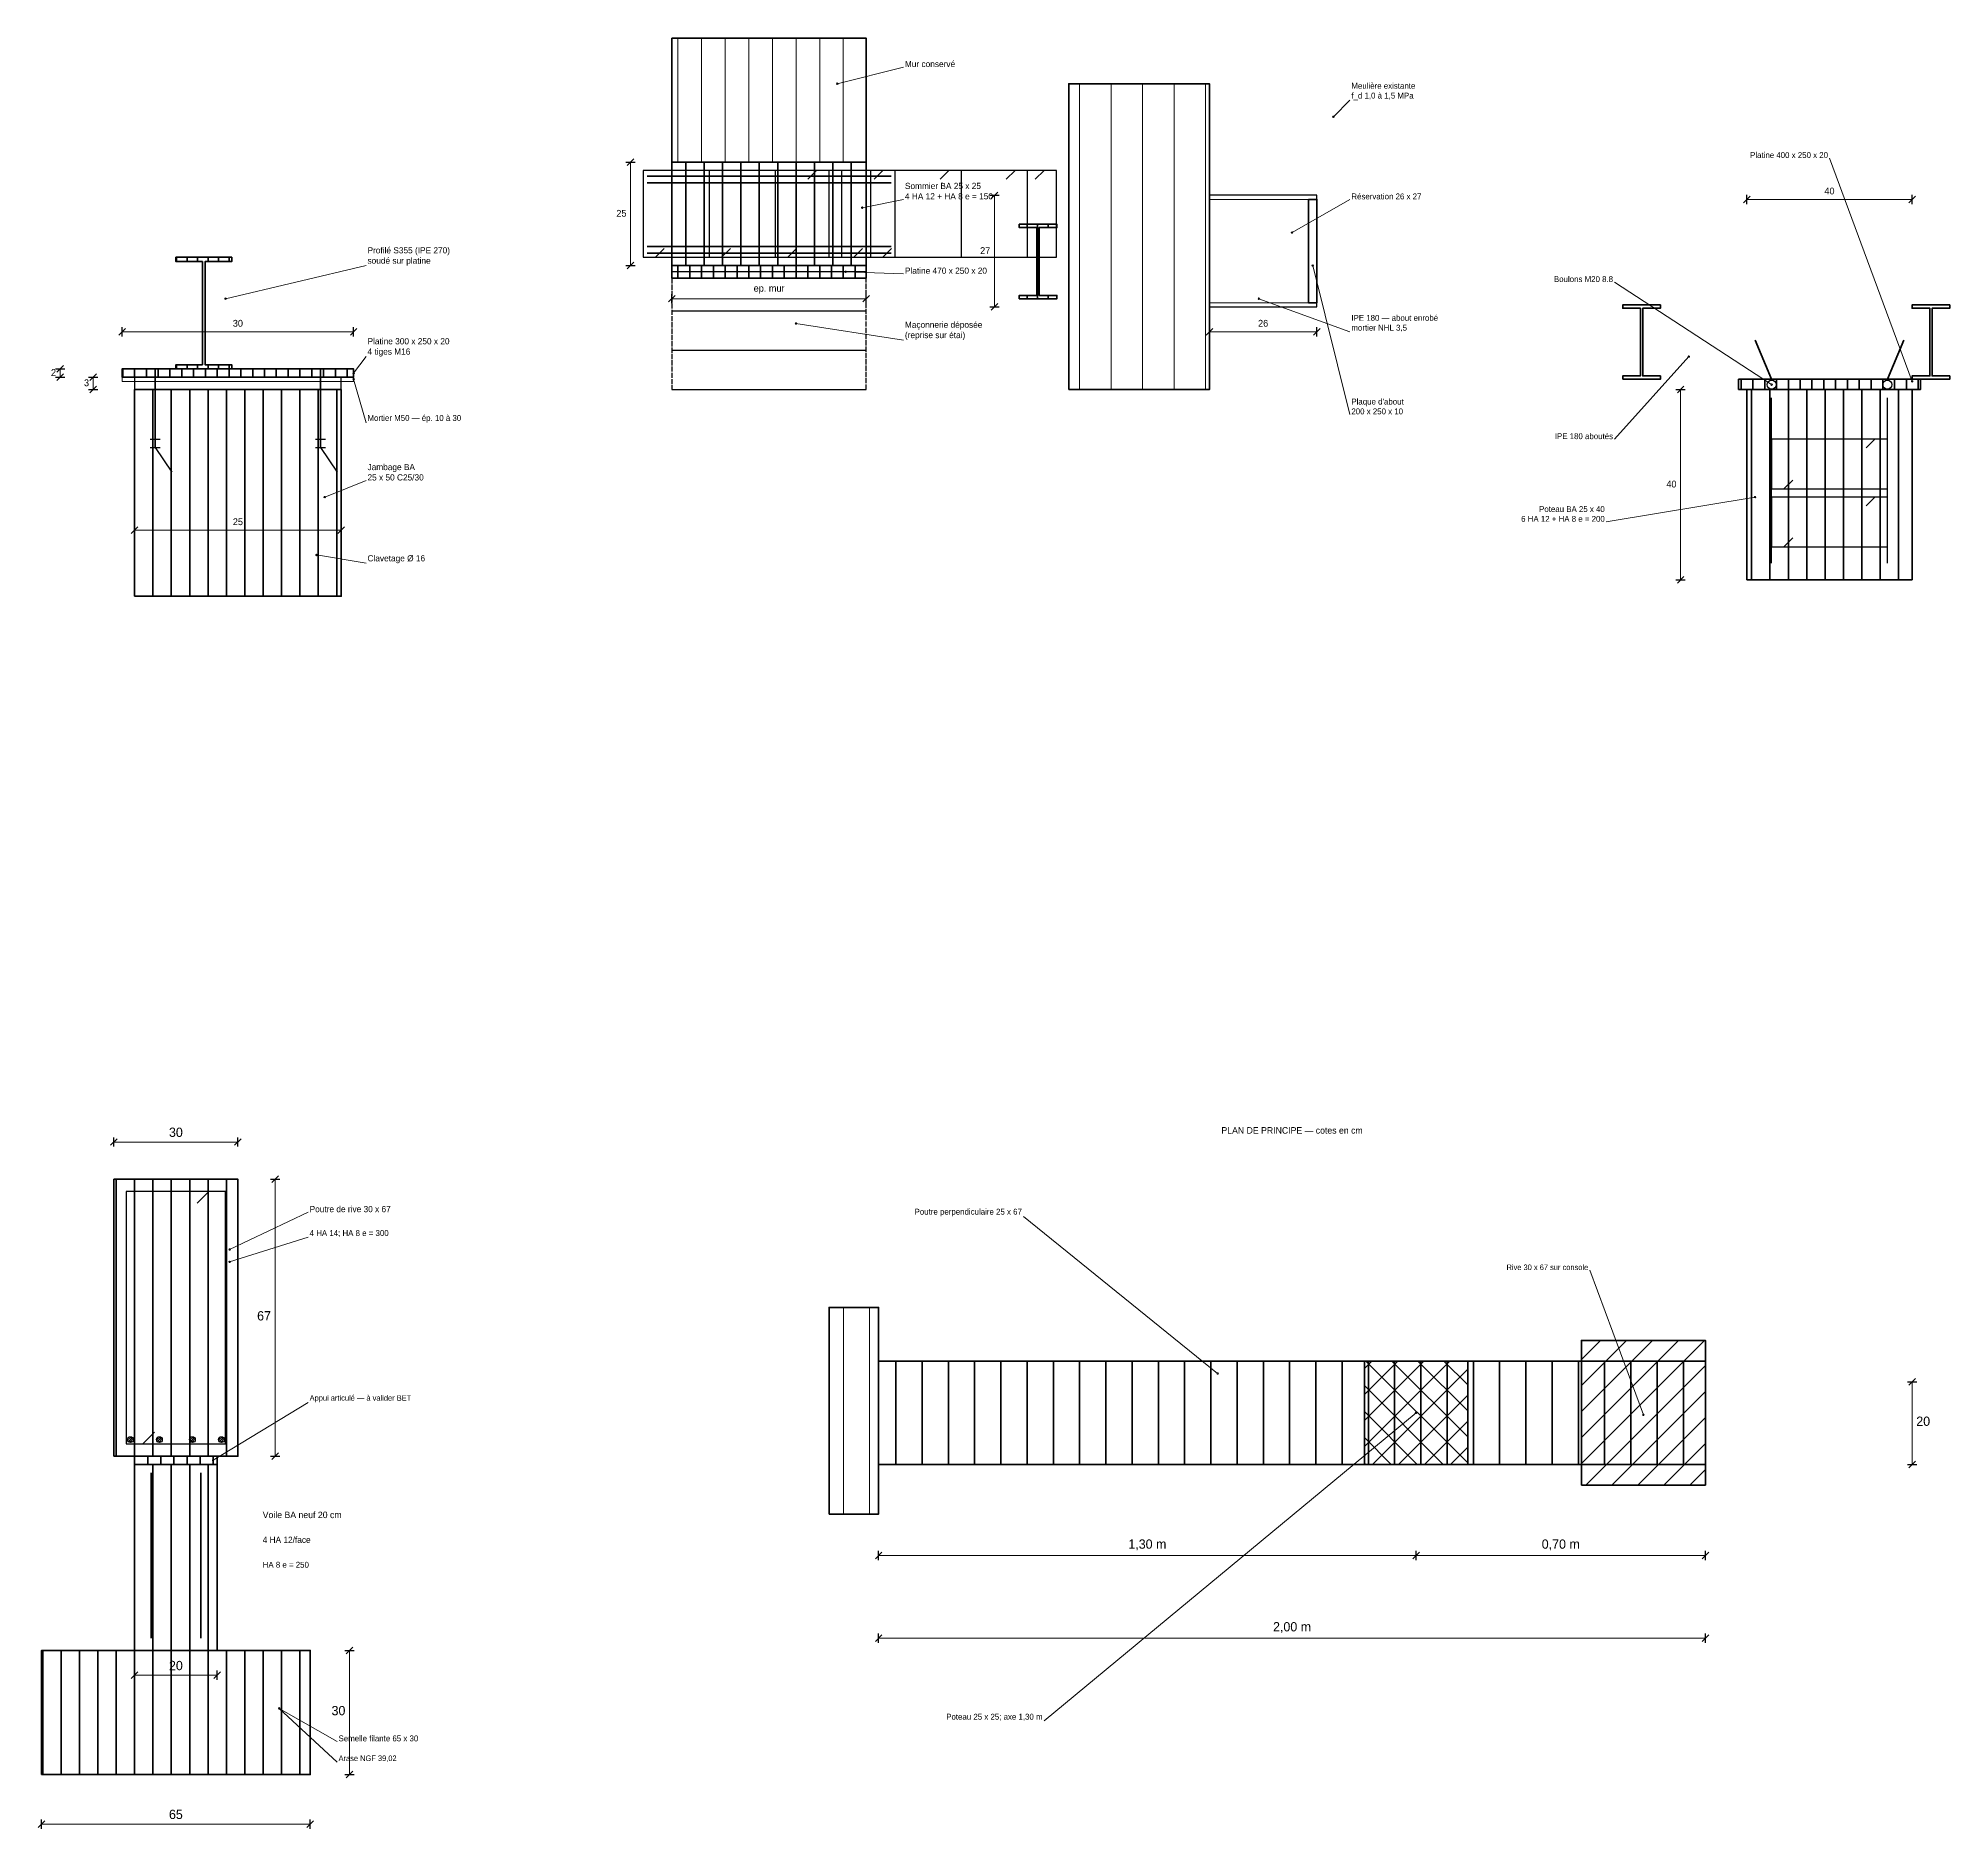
# Model space of a CAD drawing. Header units: centimetres. Extents: x -23 to 791, y -348 to 85.
# Drawn here: x -23.3 to 439.1, y -348.1 to 85 of the extents above; entities that cross this region are included whole.
import ezdxf

# ---------------------------------------------------------------- set-up
doc = ezdxf.new("R2010")
doc.units = ezdxf.units.CM
doc.linetypes.add('DASHED', pattern=[1.524, 1.27, -0.254])
for name, color, linetype, lineweight in [('STR_ACIER_PROFILS', 6, 'CONTINUOUS', 50), ('STR_COFFRAGE_BA', 6, 'CONTINUOUS', 50), ('STR_COTATIONS_TEXTES', 7, 'CONTINUOUS', 25), ('STR_DEMOLITION', 1, 'DASHED', 25), ('STR_EXISTANT', 7, 'CONTINUOUS', 18), ('STR_FERRAILLAGE', 6, 'CONTINUOUS', 40)]:
    doc.layers.add(name, color=color, linetype=linetype, lineweight=lineweight)

msp = doc.modelspace()

# ---------------------------------------------------------------- hatches: boundary and pattern name
at = {"layer": 'STR_ACIER_PROFILS'}
h = msp.add_hatch(dxfattribs=at)
h.set_pattern_fill('ANSI31', scale=0.8, angle=45)
h.paths.add_polyline_path([(214, 22), (223.1, 22), (223.1, 22.8), (218.815, 22.8), (218.815, 39.2), (223.1, 39.2), (223.1, 40), (214, 40), (214, 39.2), (218.285, 39.2), (218.285, 22.8), (214, 22.8)])
h = msp.add_hatch(dxfattribs=at)
h.set_pattern_fill('ANSI31', scale=0.8, angle=45)
h.paths.add_polyline_path([(10, 5), (23.5, 5), (23.5, 6.02), (17.08, 6.02), (17.08, 30.98), (23.5, 30.98), (23.5, 32), (10, 32), (10, 30.98), (16.42, 30.98), (16.42, 6.02), (10, 6.02)])
h = msp.add_hatch(dxfattribs=at)
h.set_pattern_fill('ANSI31', scale=0.9, angle=45)
h.paths.add_polyline_path([(130, 27), (177, 27), (177, 30), (130, 30)])
h = msp.add_hatch(dxfattribs=at)
h.set_pattern_fill('ANSI31', scale=0.9, angle=45)
h.paths.add_polyline_path([(-3, 3), (53, 3), (53, 5), (-3, 5)])
h = msp.add_hatch(dxfattribs=at)
h.set_pattern_fill('ANSI31', scale=0.9, angle=45)
h.paths.add_polyline_path([(388, 0), (432, 0), (432, 2.5), (388, 2.5)])
h = msp.add_hatch(dxfattribs=at)
h.set_pattern_fill('ANSI31', angle=45)
h.paths.add_polyline_path([(0, -260), (20, -260), (20, -258), (0, -258)])
at = {"layer": 'STR_COFFRAGE_BA'}
h = msp.add_hatch(dxfattribs=at)
h.set_pattern_fill('ANSI31', scale=1.4, angle=45)
h.paths.add_polyline_path([(130, 30), (177, 30), (177, 55), (130, 55)])
h = msp.add_hatch(dxfattribs=at)
h.set_pattern_fill('ANSI31', scale=1.4, angle=45)
h.paths.add_polyline_path([(0, -50), (50, -50), (50, 0), (0, 0)])
h = msp.add_hatch(dxfattribs=at)
h.set_pattern_fill('ANSI31', scale=1.4, angle=45)
h.paths.add_polyline_path([(390, -46), (430, -46), (430, 0), (390, 0)])
h = msp.add_hatch(dxfattribs=at)
h.set_pattern_fill('ANSI31', scale=1.4, angle=45)
h.paths.add_polyline_path([(-5, -258), (25, -258), (25, -191), (-5, -191)])
h = msp.add_hatch(dxfattribs=at)
h.set_pattern_fill('ANSI31', scale=1.4)
h.paths.add_polyline_path([(350, -265), (380, -265), (380, -230), (350, -230)])
h = msp.add_hatch(dxfattribs=at)
h.set_pattern_fill('ANSI31', scale=2, angle=45)
h.paths.add_polyline_path([(180, -260), (380, -260), (380, -235), (180, -235)])
h = msp.add_hatch(dxfattribs=at)
h.set_pattern_fill('ANSI37', scale=1.4)
h.paths.add_polyline_path([(297.5, -260), (322.5, -260), (322.5, -235), (297.5, -235)])
h = msp.add_hatch(dxfattribs=at)
h.set_pattern_fill('ANSI31', scale=1.4, angle=45)
h.paths.add_polyline_path([(0, -305), (20, -305), (20, -260), (0, -260)])
h = msp.add_hatch(dxfattribs=at)
h.set_pattern_fill('ANSI31', scale=1.4, angle=45)
h.paths.add_polyline_path([(-22.5, -335), (42.5, -335), (42.5, -305), (-22.5, -305)])
at = {"layer": 'STR_DEMOLITION'}
h = msp.add_hatch(dxfattribs=at)
h.set_pattern_fill('ANSI31', scale=3, angle=-45)
h.paths.add_polyline_path([(130, 0), (177, 0), (177, 30), (130, 30)])
at = {"layer": 'STR_EXISTANT'}
h = msp.add_hatch(dxfattribs=at)
h.set_pattern_fill('ANSI31', scale=1.8, angle=45)
h.paths.add_polyline_path([(130, 55), (177, 55), (177, 85), (130, 85)])
h = msp.add_hatch(dxfattribs=at)
h.set_pattern_fill('ANSI31', scale=2.4, angle=45)
h.paths.add_polyline_path([(226, 0), (260, 0), (260, 74), (226, 74)])
h = msp.add_hatch(dxfattribs=at)
h.set_pattern_fill('ANSI31', scale=2, angle=45)
h.paths.add_polyline_path([(168, -272), (180, -272), (180, -222), (168, -222)])

# ---------------------------------------------------------------- linework, layer by layer
at = {"layer": 'STR_ACIER_PROFILS', "lineweight": 35}
for p, q in [((396, 2.5), (392, 12)), ((424, 2.5), (428, 12)), ((5, 5), (5, -14)), ((45, 5), (45, -14))]:
    msp.add_line(p, q, dxfattribs=at)
at = {"layer": 'STR_ACIER_PROFILS', "lineweight": 30}
for p, q in [((3.8, -12), (6.2, -12)), ((43.8, -12), (46.2, -12)), ((3.8, -14), (6.2, -14)), ((5, -14), (9, -20)), ((43.8, -14), (46.2, -14)), ((45, -14), (49, -20))]:
    msp.add_line(p, q, dxfattribs=at)
at = {"layer": 'STR_ACIER_PROFILS', "lineweight": 40}
for points in [[(284, 21), (286, 21), (286, 46), (284, 46), (284, 21)], [(360, 2.5), (369.1, 2.5), (369.1, 3.3), (364.815, 3.3), (364.815, 19.7), (369.1, 19.7), (369.1, 20.5), (360, 20.5), (360, 19.7), (364.285, 19.7), (364.285, 3.3), (360, 3.3), (360, 2.5)], [(430, 2.5), (439.1, 2.5), (439.1, 3.3), (434.815, 3.3), (434.815, 19.7), (439.1, 19.7), (439.1, 20.5), (430, 20.5), (430, 19.7), (434.285, 19.7), (434.285, 3.3), (430, 3.3), (430, 2.5)]]:
    msp.add_lwpolyline(points, dxfattribs=at)
at = {"layer": 'STR_ACIER_PROFILS', "lineweight": 50}
for points in [[(214, 22), (223.1, 22), (223.1, 22.8), (218.815, 22.8), (218.815, 39.2), (223.1, 39.2), (223.1, 40), (214, 40), (214, 39.2), (218.285, 39.2), (218.285, 22.8), (214, 22.8), (214, 22)], [(10, 5), (23.5, 5), (23.5, 6.02), (17.08, 6.02), (17.08, 30.98), (23.5, 30.98), (23.5, 32), (10, 32), (10, 30.98), (16.42, 30.98), (16.42, 6.02), (10, 6.02), (10, 5)], [(130, 27), (177, 27), (177, 30), (130, 30), (130, 27)], [(-3, 3), (53, 3), (53, 5), (-3, 5), (-3, 3)], [(388, 0), (432, 0), (432, 2.5), (388, 2.5), (388, 0)]]:
    msp.add_lwpolyline(points, dxfattribs=at)
at = {"layer": 'STR_ACIER_PROFILS', "lineweight": 35}
msp.add_lwpolyline([(0, -260), (20, -260), (20, -258), (0, -258), (0, -260)], dxfattribs=at)
at = {"layer": 'STR_ACIER_PROFILS', "lineweight": 30}
for centre in [(396, 1.2), (424, 1.2)]:
    msp.add_circle(centre, 1.1, dxfattribs=at)
at = {"layer": 'STR_COFFRAGE_BA', "lineweight": 50}
for points in [[(130, 30), (177, 30), (177, 55), (130, 55), (130, 30)], [(0, -50), (50, -50), (50, 0), (0, 0), (0, -50)], [(390, -46), (430, -46), (430, 0), (390, 0), (390, -46)], [(-5, -258), (25, -258), (25, -191), (-5, -191), (-5, -258)], [(180, -260), (380, -260), (380, -235), (180, -235), (180, -260)], [(297.5, -260), (322.5, -260), (322.5, -235), (297.5, -235), (297.5, -260)], [(0, -305), (20, -305), (20, -260), (0, -260), (0, -305)], [(-22.5, -335), (42.5, -335), (42.5, -305), (-22.5, -305), (-22.5, -335)]]:
    msp.add_lwpolyline(points, dxfattribs=at)
at = {"layer": 'STR_COFFRAGE_BA', "lineweight": 60}
msp.add_lwpolyline([(350, -265), (380, -265), (380, -230), (350, -230), (350, -265)], dxfattribs=at)
at = {"layer": 'STR_COTATIONS_TEXTES', "lineweight": 18}
for p, q in [((170, 74), (186, 78)), ((290, 66), (294, 70)), ((430, 2), (410, 56)), ((120, 30), (120, 55)), ((208, 20), (208, 47)), ((176, 44), (186, 46)), ((280, 38), (294, 46)), ((390, 46), (430, 46)), ((22, 22), (56, 30)), ((172, 28.5), (186, 28)), ((285, 30), (294, -6)), ((396, 1.2), (358, 26)), ((130, 22), (177, 22)), ((272, 22), (294, 14)), ((-3, 14), (53, 14)), ((160, 16), (186, 12)), ((260, 14), (286, 14)), ((-18, 3), (-18, 5)), ((53, 4), (56, 8)), ((376, 8), (358, -12)), ((-10, 0), (-10, 3)), ((53, 2.5), (56, -8)), ((374, -46), (374, 0)), ((46, -26), (56, -22)), ((392, -26), (356, -32)), ((0, -34), (50, -34)), ((44, -40), (56, -42)), ((-5, -182), (25, -182)), ((34, -258), (34, -191)), ((23, -208), (42, -199)), ((262, -238), (215, -200)), ((23, -211), (42, -205)), ((365, -248), (352, -213)), ((430, -260), (430, -240)), ((19, -259), (42, -245)), ((310, -247.5), (220, -322)), ((180, -282), (310, -282)), ((310, -282), (380, -282)), ((52, -335), (52, -305)), ((180, -302), (380, -302)), ((0, -311), (20, -311)), ((35, -319), (49, -327)), ((35, -319), (49, -332)), ((-22.5, -347), (42.5, -347))]:
    msp.add_line(p, q, dxfattribs=at)
at = {"layer": 'STR_COTATIONS_TEXTES', "lineweight": 25}
for p, q in [((119.2, 54.2), (120.8, 55.8)), ((118.875, 55), (121.125, 55)), ((206.875, 47), (209.125, 47)), ((207.2, 46.2), (208.8, 47.8)), ((389.2, 45.2), (390.8, 46.8)), ((390, 44.875), (390, 47.125)), ((429.2, 45.2), (430.8, 46.8)), ((430, 44.875), (430, 47.125)), ((118.875, 30), (121.125, 30)), ((119.2, 29.2), (120.8, 30.8)), ((130, 20.875), (130, 23.125)), ((177, 20.875), (177, 23.125)), ((129.2, 21.2), (130.8, 22.8)), ((176.2, 21.2), (177.8, 22.8)), ((206.875, 20), (209.125, 20)), ((207.2, 19.2), (208.8, 20.8)), ((-3.8, 13.2), (-2.2, 14.8)), ((-3, 12.875), (-3, 15.125)), ((52.2, 13.2), (53.8, 14.8)), ((53, 12.875), (53, 15.125)), ((259.2, 13.2), (260.8, 14.8)), ((260, 12.875), (260, 15.125)), ((285.2, 13.2), (286.8, 14.8)), ((286, 12.875), (286, 15.125)), ((-19.125, 5), (-16.875, 5)), ((-18.8, 4.2), (-17.2, 5.8)), ((-19.125, 3), (-16.875, 3)), ((-18.8, 2.2), (-17.2, 3.8)), ((-11.125, 3), (-8.875, 3)), ((-11.125, 0), (-8.875, 0)), ((-10.8, 2.2), (-9.2, 3.8)), ((-10.8, -0.8), (-9.2, 0.8)), ((372.875, 0), (375.125, 0)), ((373.2, -0.8), (374.8, 0.8)), ((-0.8, -34.8), (0.8, -33.2)), ((0, -35.125), (0, -32.875)), ((49.2, -34.8), (50.8, -33.2)), ((50, -35.125), (50, -32.875)), ((372.875, -46), (375.125, -46)), ((373.2, -46.8), (374.8, -45.2)), ((-5.8, -182.8), (-4.2, -181.2)), ((-5, -183.125), (-5, -180.875)), ((24.2, -182.8), (25.8, -181.2)), ((25, -183.125), (25, -180.875)), ((32.875, -191), (35.125, -191)), ((33.2, -191.8), (34.8, -190.2)), ((428.875, -240), (431.125, -240)), ((429.2, -240.8), (430.8, -239.2)), ((32.875, -258), (35.125, -258)), ((33.2, -258.8), (34.8, -257.2)), ((428.875, -260), (431.125, -260)), ((429.2, -260.8), (430.8, -259.2)), ((179.2, -282.8), (180.8, -281.2)), ((180, -283.125), (180, -280.875)), ((309.2, -282.8), (310.8, -281.2)), ((309.2, -282.8), (310.8, -281.2)), ((310, -283.125), (310, -280.875)), ((310, -283.125), (310, -280.875)), ((379.2, -282.8), (380.8, -281.2)), ((380, -283.125), (380, -280.875)), ((50.875, -305), (53.125, -305)), ((51.2, -305.8), (52.8, -304.2)), ((179.2, -302.8), (180.8, -301.2)), ((180, -303.125), (180, -300.875)), ((379.2, -302.8), (380.8, -301.2)), ((380, -303.125), (380, -300.875)), ((-0.8, -311.8), (0.8, -310.2)), ((0, -312.125), (0, -309.875)), ((19.2, -311.8), (20.8, -310.2)), ((20, -312.125), (20, -309.875)), ((50.875, -335), (53.125, -335)), ((51.2, -335.8), (52.8, -334.2)), ((-23.3, -347.8), (-21.7, -346.2)), ((-22.5, -348.125), (-22.5, -345.875)), ((41.7, -347.8), (43.3, -346.2)), ((42.5, -348.125), (42.5, -345.875))]:
    msp.add_line(p, q, dxfattribs=at)
for points in [[(260, 20), (286, 20), (286, 47), (260, 47), (260, 20)], [(0, 0), (50, 0), (50, 3), (0, 3), (0, 0)]]:
    msp.add_lwpolyline(points, dxfattribs=at)
at = {"layer": 'STR_COTATIONS_TEXTES', "lineweight": 15}
msp.add_lwpolyline([(260, 21), (284, 21), (284, 46), (260, 46), (260, 21)], dxfattribs=at)
at = {"layer": 'STR_COTATIONS_TEXTES', "lineweight": 20}
msp.add_lwpolyline([(-3, 2), (53, 2), (53, 3), (-3, 3), (-3, 2)], dxfattribs=at)
at = {"layer": 'STR_COTATIONS_TEXTES', "lineweight": 18}
for centre in [(170, 74), (290, 66), (176, 44), (280, 38), (172, 28.5), (285, 30), (22, 22), (272, 22), (160, 16), (376, 8), (53, 4), (53, 2.5), (396, 1.2), (430, 2), (46, -26), (392, -26), (44, -40), (23, -208), (23, -211), (262, -238), (310, -247.5), (365, -248), (19, -259), (35, -319), (35, -319)]:
    msp.add_circle(centre, 0.18, dxfattribs=at)
at = {"layer": 'STR_DEMOLITION', "lineweight": 25}
msp.add_lwpolyline([(130, 0), (177, 0), (177, 30), (130, 30), (130, 0)], dxfattribs=at)
at = {"layer": 'STR_EXISTANT', "lineweight": 35}
for points in [[(130, 55), (177, 55), (177, 85), (130, 85), (130, 55)], [(168, -272), (180, -272), (180, -222), (168, -222), (168, -272)]]:
    msp.add_lwpolyline(points, dxfattribs=at)
at = {"layer": 'STR_EXISTANT', "lineweight": 40}
msp.add_lwpolyline([(226, 0), (260, 0), (260, 74), (226, 74), (226, 0)], dxfattribs=at)
at = {"layer": 'STR_FERRAILLAGE', "lineweight": 35}
for p, q in [((124, 51.6), (183, 51.6)), ((124, 50), (183, 50)), ((124, 34.6), (183, 34.6)), ((124, 33), (183, 33)), ((4, -302), (4, -262)), ((16, -302), (16, -262))]:
    msp.add_line(p, q, dxfattribs=at)
at = {"layer": 'STR_FERRAILLAGE', "lineweight": 25}
for p, q in [((165, 53), (162.8787, 50.8787)), ((181, 53), (178.8787, 50.8787)), ((197, 53), (194.8787, 50.8787)), ((213, 53), (210.8787, 50.8787)), ((220, 53), (217.8787, 50.8787)), ((126, 32), (128.1213, 34.1213)), ((142, 32), (144.1213, 34.1213)), ((158, 32), (160.1213, 34.1213)), ((174, 32), (176.1213, 34.1213)), ((181, 32), (183.1213, 34.1213)), ((421, -12), (418.8787, -14.1213)), ((399, -24), (401.1213, -21.8787)), ((421, -26), (418.8787, -28.1213)), ((399, -38), (401.1213, -35.8787)), ((-1.4949, -254.4949), (-0.5051, -253.5051)), ((5.5051, -254.4949), (6.4949, -253.5051)), ((13.5051, -254.4949), (14.4949, -253.5051)), ((20.5051, -254.4949), (21.4949, -253.5051))]:
    msp.add_line(p, q, dxfattribs=at)
at = {"layer": 'STR_FERRAILLAGE', "lineweight": 30}
for p, q in [((396, -42), (396, -2)), ((424, -42), (424, -2)), ((18, -194), (15.1716, -196.8284)), ((2, -255), (4.8284, -252.1716))]:
    msp.add_line(p, q, dxfattribs=at)
at = {"layer": 'STR_FERRAILLAGE', "lineweight": 25}
for points in [[(123, 32), (168, 32), (168, 53), (123, 53), (123, 32)], [(139, 32), (184, 32), (184, 53), (139, 53), (139, 32)], [(155, 32), (200, 32), (200, 53), (155, 53), (155, 32)], [(171, 32), (216, 32), (216, 53), (171, 53), (171, 32)], [(178, 32), (223, 32), (223, 53), (178, 53), (178, 32)], [(396, -24), (424, -24), (424, -12), (396, -12), (396, -24)], [(396, -38), (424, -38), (424, -26), (396, -26), (396, -38)]]:
    msp.add_lwpolyline(points, dxfattribs=at)
at = {"layer": 'STR_FERRAILLAGE', "lineweight": 30}
msp.add_lwpolyline([(-2, -255), (22, -255), (22, -194), (-2, -194), (-2, -255)], dxfattribs=at)
at = {"layer": 'STR_FERRAILLAGE', "lineweight": 25}
for centre in [(-1, -254), (6, -254), (14, -254), (21, -254)]:
    msp.add_circle(centre, 0.7, dxfattribs=at)
at = {"layer": 'STR_FERRAILLAGE', "lineweight": 13}
for centre in [(-1, -254), (6, -254), (14, -254), (21, -254)]:
    msp.add_circle(centre, 0.42, dxfattribs=at)

# ---------------------------------------------------------------- texts
at = {"layer": 'STR_COTATIONS_TEXTES'}
for s, insert, char_height, attachment_point in [('Mur conservé', (186.35, 78), 1.5, 7), ('Meulière existante\\Pf_d 1,0 à 1,5 MPa', (294.35, 70), 1.425, 7), ('Platine 400 x 250 x 20', (409.65, 56), 1.425, 9), ('Sommier BA 25 x 25\\P4 HA 12 + HA 8 e = 150', (186.35, 46), 1.5, 7), ('Réservation 26 x 27', (294.35, 46), 1.425, 7), ('40', (410, 47.2), 1.65, 8), ('25', (119, 41.8), 1.65, 9), ('Profilé S355 (IPE 270)\\Psoudé sur platine', (56.35, 30), 1.5, 7), ('27', (207, 32.8), 1.65, 9), ('Platine 470 x 250 x 20', (186.35, 28), 1.5, 7), ('ep. mur', (153.5, 23.2), 1.65, 8), ('Boulons M20 8.8', (357.65, 26), 1.425, 9), ('30', (25, 15.2), 1.65, 8), ('Maçonnerie déposée\\P(reprise sur étai)', (186.35, 12), 1.5, 7), ('26', (273, 15.2), 1.65, 8), ('IPE 180 — about enrobé\\Pmortier NHL 3,5', (294.35, 14), 1.425, 7), ('Platine 300 x 250 x 20\\P4 tiges M16', (56.35, 8), 1.5, 7), ('2', (-19, 3.3), 1.65, 9), ('3', (-11, 0.8), 1.65, 9), ("Plaque d'about\\P200 x 250 x 10", (294.35, -6), 1.425, 7), ('Mortier M50 — ép. 10 à 30', (56.35, -8), 1.425, 7), ('IPE 180 aboutés', (357.65, -12), 1.425, 9), ('Jambage BA\\P25 x 50 C25/30', (56.35, -22), 1.5, 7), ('40', (373, -23.7), 1.65, 9), ('25', (25, -32.8), 1.65, 8), ('Poteau BA 25 x 40\\P6 HA 12 + HA 8 e = 200', (355.65, -32), 1.425, 9), ('Clavetage Ø 16', (56.35, -42), 1.5, 7), ('30', (10, -180.8), 2.25, 8), ('PLAN DE PRINCIPE — cotes en cm', (280, -180), 1.575, 8), ('Poutre de rive 30 x 67', (42.35, -199), 1.5, 7), ('Poutre perpendiculaire 25 x 67', (214.65, -200), 1.425, 9), ('4 HA 14; HA 8 e = 300', (42.35, -205), 1.425, 7), ('Rive 30 x 67 sur console', (351.65, -213), 1.35, 9), ('67', (33, -225.2), 2.25, 9), ('Appui articulé — à valider BET', (42.35, -245), 1.35, 7), ('20', (431, -250.7), 2.25, 7), ('Voile BA neuf 20 cm', (31, -273), 1.575, 7), ('4 HA 12/face', (31, -279), 1.5, 7), ('1,30 m', (245, -280.8), 2.25, 8), ('0,70 m', (345, -280.8), 2.25, 8), ('HA 8 e = 250', (31, -285), 1.425, 7), ('2,00 m', (280, -300.8), 2.25, 8), ('20', (10, -309.8), 2.25, 8), ('30', (51, -320.7), 2.25, 9), ('Poteau 25 x 25; axe 1,30 m', (219.65, -322), 1.425, 9), ('Semelle filante 65 x 30', (49.35, -327), 1.425, 7), ('Arase NGF 39,02', (49.35, -332), 1.35, 7), ('65', (10, -345.8), 2.25, 8)]:
    msp.add_mtext(s, dxfattribs=dict(at, insert=insert, char_height=char_height, attachment_point=attachment_point))

doc.saveas('drawing.dxf')
